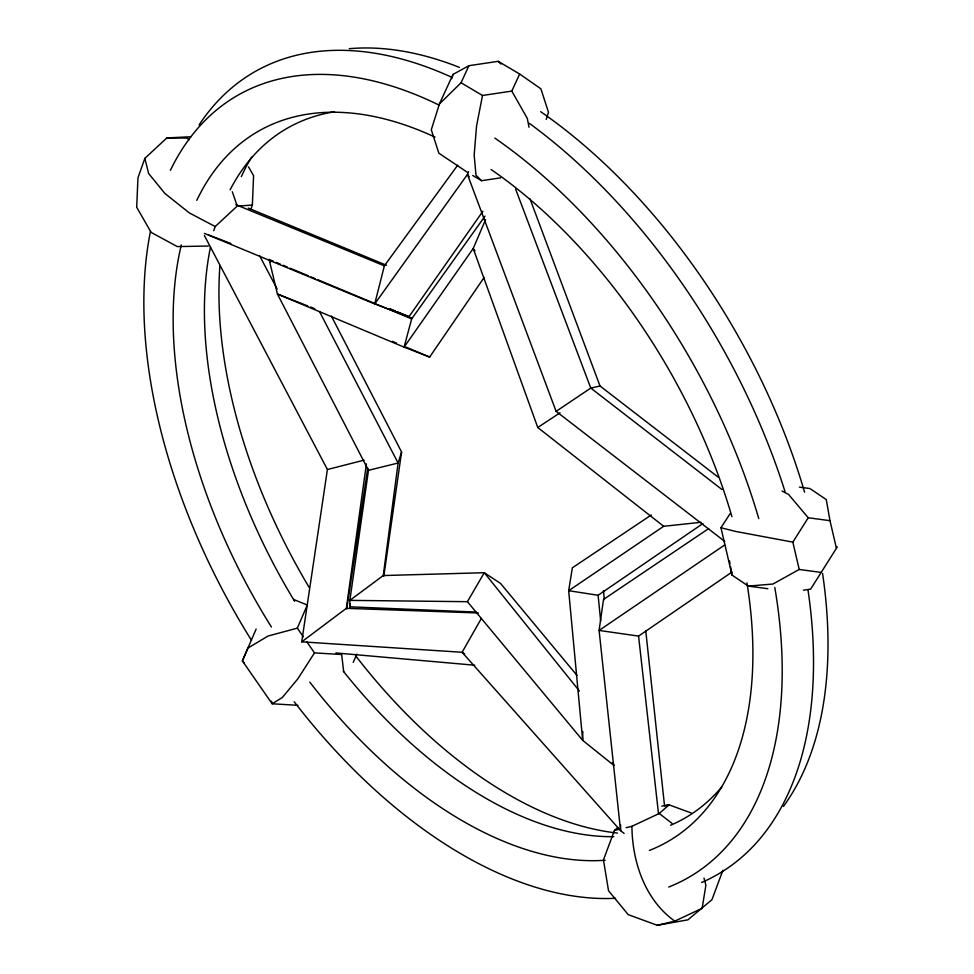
<?xml version="1.0" encoding="UTF-8"?>
<svg xmlns="http://www.w3.org/2000/svg" width="974" height="974" viewBox="0 0 974 974"><rect width="100%" height="100%" fill="white"/><g stroke="black" fill="none" stroke-linecap="round" stroke-linejoin="round"><path stroke-width="1.46" d="M620.596 824.674L620.584 830.664L624.127 833.44M582.805 731.45L582.683 740.362L613.937 765.442M476.116 612.074L349.751 606.814L349.873 600.374L368.476 470.308L277.42 294.026L269.116 259.449L273.304 261.19M250.878 209.276L252.351 205.1L253.593 175.722L248.553 166.907M651.277 514.99L572.359 567.805L568.67 590.694L582.683 740.362L467.41 601.688L349.873 600.374L383.257 575.549L398.098 463.027L401.58 452.009L331.379 316.1M204.382 235.538L327.41 469.529L301.733 641.829L346.342 608.336L366.419 463.892M383.829 576.109L401.58 452.009M346.744 609.006L367.734 468.165M349.751 606.814L350.202 603.831M467.666 172.483L438.86 153.186L431.287 129.761L439.408 103.987L461.055 82.766L482.507 95.476L476.554 125.987L474.168 155.158L475.994 175.186L481.546 180.701L500.587 177.852M457.695 165.19L384.365 265.829L374.71 303.937L408.97 316.696L482.885 211.224M484.967 216.167L411.661 318.9L404.088 347.134L429.644 357.068L484.151 277.432M451.802 78.65L453.007 74.414L468.908 65.696L498.201 61.325L519.653 74.024L540.899 88.829L548.472 112.266L546.207 119.425M190.843 136.762L166.858 137.918L144.846 158.372L137.955 177.852L136.701 207.231L151.116 232.396L177.329 246.592L208.314 246.032M213.72 230.728L215.205 226.552L237.218 206.086L232.311 191.756M617.674 827.608L614.411 830.493L603.466 859.908L608.519 890.711L628.23 914.647L657.292 925.3L687.948 919.821L711.957 899.672L722.903 870.245M468.616 171.716L467.459 174.456L374.71 303.937L204.37 233.419M485.563 219.71L473.206 248.504L404.088 347.134L277.42 294.026L307.796 305.97M256.15 629.034L242.38 660.92L272.148 703.776L297.947 705.334M244.474 662.99L242.38 660.92L247.932 648.051L268.033 636.046L297.313 628.145L307.297 605.049L293.564 599.424M353.209 662.43L356.776 654.151M439.408 103.987L453.007 74.414M461.055 82.766L468.908 65.696M529.028 127.253L527.299 118.402L511.8 91.093L519.653 74.024M481.387 618.405L462.102 652.276L301.733 641.829M467.41 601.688L484.285 572.712L500.514 583.402L577.046 675.469M837.299 546.889L810.636 589.124L803.416 590.22M730.001 513.797L720.967 527.75L731.998 575.086L748.349 586.092L767.853 588.722M820.972 572.395L799.216 569.461L792.848 542.128L808.237 517.754L829.994 520.688L836.362 548.009M343.688 671.707L341.667 654.528L314.505 652.884L297.8 678.89L282.302 697.518L272.148 703.776L271.454 701.17M626.075 827.693L631.919 826.305L659.252 813.485L669.065 804.853L691.211 812.973M700.976 522.295L663.684 526.289L568.67 590.694L598.109 595.284L702.948 523.525M708.731 528.541L603.527 599.424L599.095 630.434L638.567 636.095L732.107 571.969M724.656 545.002L599.095 630.434L620.584 830.664L462.102 652.276L464.647 653.895M469.261 176.793L467.459 174.456L556.105 411.357L590.78 388.066L600.021 386.008L718.069 477.065M474.983 250.89L473.206 248.504L537.758 427.501L560.038 412.818M799.216 569.461L772.954 584.035L748.349 586.092M657.292 925.3L674.812 921.112L702.144 908.292L705.894 885.196L703.971 878.073M327.41 469.529L364.118 460.13M368.476 470.308L398.098 463.027L319.533 311.656M664.682 805.9L669.065 804.853L661.772 806.155M614.411 830.493L620.243 829.093M482.507 95.476L511.8 91.093M238.727 205.989L252.351 205.1M383.257 575.549L484.285 572.712L579.433 691.065M166.858 137.918L186.777 138.065L189.236 139.672M346.342 608.336L478.283 612.975M335.933 652.945L474.703 665.218M799.411 487.134L809.918 488.546L826.269 499.565L829.994 520.688M792.848 542.128L735.626 531.439L720.967 527.75M208.546 234.965L230.85 243.476M310.548 307.053L314.699 308.685M235.915 204.686L384.365 265.829M248.273 208.071L386.508 265.293M390.72 309.087L394.933 310.84M397.745 312.009L408.97 316.696M276.105 262.359L280.293 264.112M283.093 265.269L287.281 267.022M290.082 268.191L308.247 275.764M311.035 276.933L315.235 278.686M318.023 279.842L411.661 318.9M389.88 309.002L412.148 318.328M392.242 341.29L396.406 343.043M406.097 347.134L429.644 357.068M215.205 226.552L189.26 212.868L164.898 193.449L148.632 173.506L144.846 158.372M782.061 491.006L788.587 494.475L808.237 517.754M472.719 175.466L481.546 180.701M556.105 411.357L724.766 541.434M721.904 489.459L590.78 388.066L515.648 189.2M659.252 813.485L671.914 823.31M537.758 427.501L663.684 526.289M674.812 921.112C644.995 900.073 632.211 861.625 631.919 826.305M498.201 61.325L500.977 64.077M612.159 762.922L614.119 765.223M297.313 628.145L303.328 636.801M306.761 641.744L314.505 652.884M259.449 255.456L277.14 288.998M269.116 259.449L270.504 262.14M529.966 198.745L600.021 386.008M729.514 561L730.001 563.812M730.5 566.625L731.998 575.086M638.567 636.095L658.497 813.68M645.75 630.677L664.475 805.328M598.109 595.284L600.666 621.022M603.49 590.536L604.33 599.619M617.492 833.074A409.957 236.682 60 0 1 355.571 655.672M309.233 587.541A409.957 236.682 60 0 1 219.917 265.744M241.321 176.623A409.957 236.682 60 0 1 251.609 157.155M199.073 124.94A463.295 267.509 60 0 1 450.877 76.873M529.308 123.308A463.295 267.509 60 0 1 785.007 491.529M808.091 590.646A463.295 267.509 60 0 1 701.645 882.481M349.228 48.7A451.388 260.618 60 0 1 459.399 67.376M540.667 111.681A451.388 260.618 60 0 1 804.573 492.162M822.555 573.345A451.388 260.618 60 0 1 783.425 806.435M615.531 898.284A451.388 260.606 60 0 1 294.197 701.767M251.487 640.32A451.388 260.606 60 0 1 150.495 231.215M170.401 170.34A451.388 260.606 60 0 1 439.055 105.095M494.865 138.125A451.388 260.606 60 0 1 758.77 518.594M774.793 587.517A451.388 260.606 60 0 1 668.712 887.046M746.948 582.915A409.957 236.682 60 0 1 649.402 850.436M605.183 860.249A409.957 236.682 60 0 1 309.781 682.117M271.429 627.025A409.957 236.682 60 0 1 181.298 244.973M196.797 200.34A409.957 236.682 60 0 1 435.013 137.127M491.079 169.5A409.957 236.682 60 0 1 731.912 516.658M613.803 836.678A398.135 229.852 60 0 1 343.311 671.183M294.611 601.262A398.135 229.852 60 0 1 210.457 247.153M230.12 189.833A398.135 229.852 60 0 1 334.472 111.779M722.258 786.322A398.135 229.852 60 0 1 670.587 825.234"/></g></svg>
